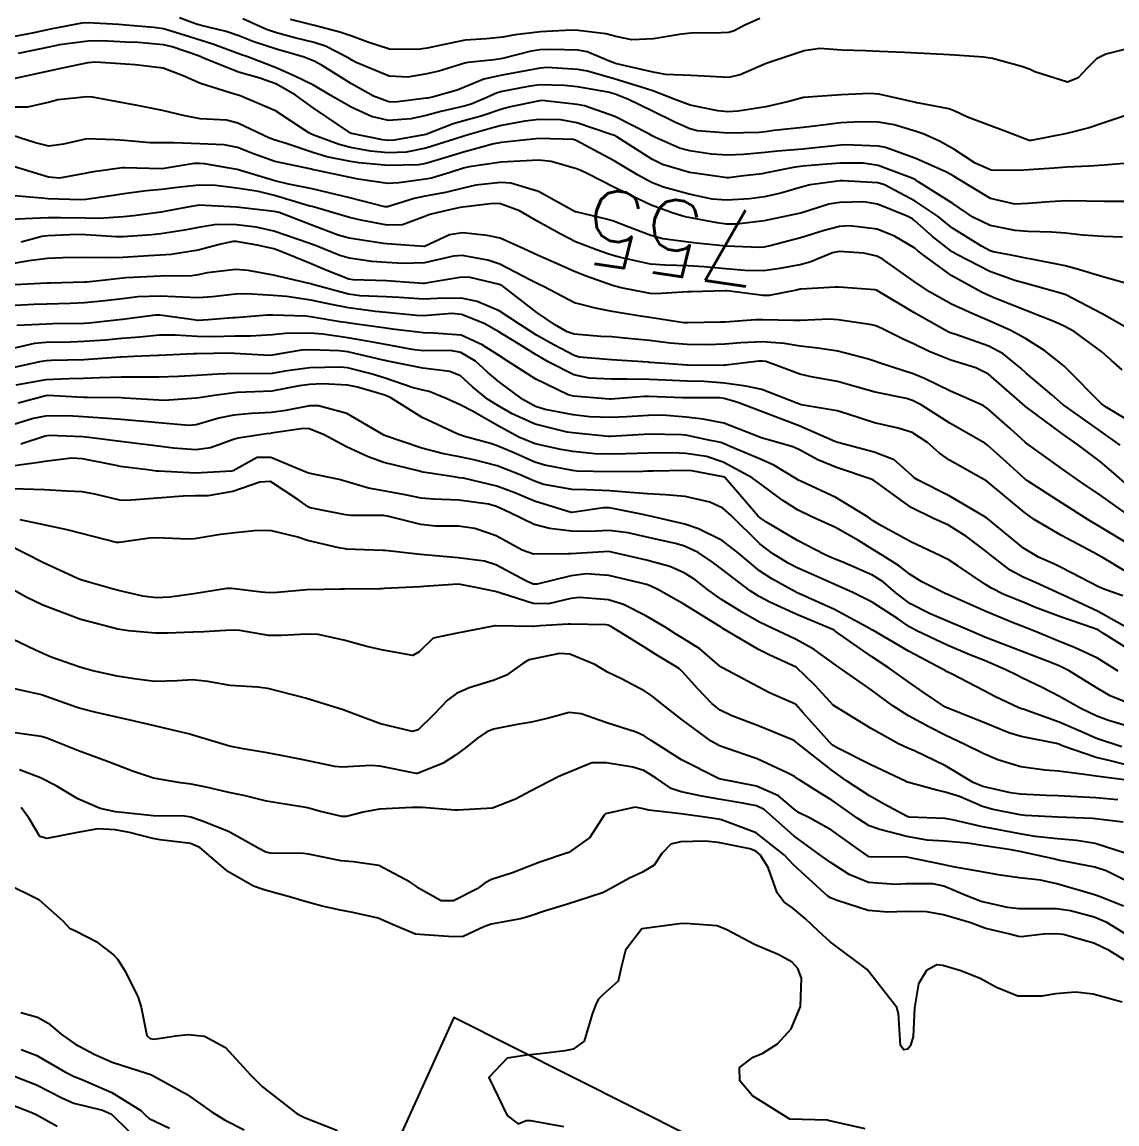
# Model space of a CAD drawing. Header units: metres. Extents: x 318500 to 325275, y 7408834 to 7428799.
# Drawn here: x 323484.5 to 323542.6, y 7420015.6 to 7420074 of the extents above; entities that cross this region are included whole.
import ezdxf
from ezdxf.enums import TextEntityAlignment as Align

# ---------------------------------------------------------------- set-up
doc = ezdxf.new("R2010")
doc.units = ezdxf.units.M
doc.header["$MEASUREMENT"] = 0
for name, color, linetype in [('Cotas', 45, 'Continuous'), ('Curvas de Nivel 1m', 11, 'Continuous'), ('Curvas de Nivel 5m', 15, 'Continuous'), ('Edificações', 30, 'Continuous'), ('Vias Primárias', 230, 'Continuous')]:
    doc.layers.add(name, color=color, linetype=linetype)
doc.styles.add('Style-STANDARD', font='STANDARD.shx')

msp = doc.modelspace()

# ---------------------------------------------------------------- linework, layer by layer
at = {"layer": 'Curvas de Nivel 1m', "flags": 128}
for points, elevation in [([(323542.957, 7420066.541), (323541.903, 7420066.456), (323541.12, 7420066.4), (323539.901, 7420066.348), (323539.243, 7420066.296), (323537.898, 7420066.196), (323537.39, 7420066.175), (323535.897, 7420066.184), (323535.048, 7420066.554), (323533.914, 7420067.299), (323533.162, 7420067.721), (323532.301, 7420068.112), (323531.925, 7420068.246), (323530.758, 7420068.588), (323529.93, 7420068.729), (323528.952, 7420068.757), (323527.929, 7420068.694), (323526.662, 7420068.544), (323525.926, 7420068.458), (323524.377, 7420068.296), (323523.924, 7420068.225), (323523.595, 7420068.181), (323521.923, 7420068.152), (323520.298, 7420068.276), (323519.917, 7420068.372), (323519.108, 7420068.727), (323517.931, 7420069.313), (323516.648, 7420069.943), (323515.944, 7420070.22), (323515.583, 7420070.318), (323513.949, 7420070.608), (323513.265, 7420070.676), (323511.95, 7420070.708), (323511.33, 7420070.635), (323509.945, 7420070.365), (323509.686, 7420070.292), (323509.13, 7420070.042), (323508.301, 7420069.688), (323507.933, 7420069.584), (323506.705, 7420069.302), (323505.925, 7420069.096), (323505.111, 7420068.909), (323503.921, 7420068.83), (323503.017, 7420069.031), (323501.931, 7420069.528), (323500.863, 7420070.156), (323499.948, 7420070.693), (323498.953, 7420071.182), (323497.961, 7420071.623), (323496.393, 7420072.214), (323496.073, 7420072.321), (323495.971, 7420072.363), (323494.605, 7420072.869), (323493.978, 7420073.06), (323493.067, 7420073.345), (323491.984, 7420073.683), (323491.473, 7420073.766), (323489.986, 7420073.88), (323489.59, 7420073.91), (323487.987, 7420074.013), (323487.641, 7420073.988), (323485.983, 7420073.661), (323485.101, 7420073.483), (323483.979, 7420073.256)], 761), ([(323543.629, 7420069.277), (323541.931, 7420068.721), (323541.109, 7420068.437), (323539.925, 7420068.128), (323538.021, 7420067.758), (323537.921, 7420067.757), (323536.544, 7420068.299), (323535.928, 7420068.516), (323534.64, 7420068.996), (323533.936, 7420069.337), (323533.662, 7420069.439), (323532.089, 7420069.738), (323531.94, 7420069.765), (323531.908, 7420069.773), (323529.947, 7420070.224), (323529.461, 7420070.261), (323527.946, 7420070.18), (323526.194, 7420070.067), (323525.943, 7420070.034), (323525.173, 7420069.832), (323523.937, 7420069.555), (323522.48, 7420069.319), (323521.934, 7420069.288), (323521.391, 7420069.337), (323519.936, 7420069.631), (323519.165, 7420069.912), (323517.947, 7420070.388), (323517.282, 7420070.605), (323515.956, 7420071.016), (323514.487, 7420071.447), (323513.963, 7420071.536), (323512.342, 7420071.627), (323511.964, 7420071.604), (323510.632, 7420071.351), (323509.958, 7420071.23), (323508.977, 7420071.022), (323507.948, 7420070.593), (323507.571, 7420070.44), (323506.305, 7420070.085), (323506.013, 7420070.015), (323505.939, 7420070.003), (323504.252, 7420069.79), (323503.936, 7420069.81), (323503.115, 7420070.122), (323501.949, 7420070.764), (323500.395, 7420071.732), (323499.967, 7420071.973), (323499.451, 7420072.175), (323497.974, 7420072.599), (323496.772, 7420073.002), (323495.981, 7420073.322), (323495.305, 7420073.552), (323493.986, 7420073.864), (323493.683, 7420073.949), (323492.821, 7420074.262)], 762), ([(323542.983, 7420072.597), (323541.981, 7420072.338), (323541.5, 7420072.094), (323541.012, 7420071.624), (323540.513, 7420071.08), (323539.958, 7420070.853), (323538.218, 7420071.405), (323537.968, 7420071.527), (323537.591, 7420071.666), (323535.976, 7420072.109), (323535.487, 7420072.186), (323533.979, 7420072.294), (323533.367, 7420072.331), (323531.98, 7420072.399), (323531.307, 7420072.423), (323529.981, 7420072.491), (323529.243, 7420072.516), (323527.982, 7420072.561), (323526.818, 7420072.643), (323525.981, 7420072.523), (323523.97, 7420071.85), (323522.586, 7420071.238), (323521.958, 7420071.096), (323520.68, 7420071.168), (323519.96, 7420071.214), (323518.618, 7420071.263), (323517.962, 7420071.382), (323516.104, 7420071.813), (323515.968, 7420071.85), (323515.677, 7420071.954), (323514.461, 7420072.459), (323513.976, 7420072.549), (323512.566, 7420072.592), (323511.976, 7420072.572), (323511.494, 7420072.496), (323509.971, 7420072.108), (323509.531, 7420072.037), (323508.131, 7420071.894), (323507.967, 7420071.86), (323506.596, 7420071.445), (323505.958, 7420071.291), (323504.94, 7420071.115), (323503.956, 7420071.181), (323502.21, 7420071.893), (323501.968, 7420072.027), (323501.774, 7420072.143), (323500.579, 7420072.764), (323499.978, 7420072.96), (323498.952, 7420073.209), (323497.983, 7420073.47), (323497.446, 7420073.659), (323496.187, 7420074.217)], 763), ([(323523.619, 7420074.239), (323522.794, 7420073.862), (323522.268, 7420073.586), (323521.986, 7420073.493), (323521.582, 7420073.472), (323519.986, 7420073.453), (323519.476, 7420073.399), (323517.982, 7420073.151), (323516.829, 7420073.094), (323515.983, 7420073.279), (323515.445, 7420073.418), (323513.986, 7420073.603), (323513.611, 7420073.61), (323511.985, 7420073.52), (323510.644, 7420073.363), (323509.982, 7420073.248), (323509.096, 7420073.158), (323507.98, 7420073.079), (323506.72, 7420072.821), (323505.976, 7420072.662), (323505.48, 7420072.589), (323503.975, 7420072.609), (323502.831, 7420072.98), (323501.982, 7420073.305), (323501.343, 7420073.509), (323499.987, 7420073.865), (323498.718, 7420074.183)], 764), ([(323542.878, 7420062.623), (323541.851, 7420062.668), (323540.741, 7420062.731), (323539.852, 7420062.835), (323539.102, 7420062.891), (323537.853, 7420062.933), (323537.168, 7420062.985), (323535.856, 7420063.251), (323534.922, 7420063.699), (323533.87, 7420064.41), (323532.067, 7420065.558), (323531.889, 7420065.667), (323531.752, 7420065.742), (323529.9, 7420066.44), (323529.114, 7420066.565), (323527.902, 7420066.561), (323527.188, 7420066.513), (323525.899, 7420066.395), (323525.396, 7420066.329), (323523.893, 7420066.022), (323523.745, 7420065.999), (323522.613, 7420065.863), (323521.977, 7420065.78), (323521.889, 7420065.781), (323521.145, 7420065.881), (323520.034, 7420066.04), (323519.892, 7420066.068), (323518.469, 7420066.495), (323517.898, 7420066.765), (323516.041, 7420067.949), (323515.911, 7420068.022), (323515.798, 7420068.066), (323513.921, 7420068.697), (323513.061, 7420068.855), (323511.923, 7420068.881), (323511.146, 7420068.793), (323509.918, 7420068.554), (323509.507, 7420068.446), (323508.143, 7420068.057), (323507.909, 7420067.991), (323507.805, 7420067.958), (323505.903, 7420067.356), (323504.859, 7420067.142), (323503.9, 7420067.1), (323502.973, 7420067.197), (323501.903, 7420067.391), (323501.298, 7420067.543), (323499.909, 7420068.058), (323499.694, 7420068.172), (323497.927, 7420069.334), (323496.012, 7420070.145), (323495.939, 7420070.167), (323495.746, 7420070.223), (323493.948, 7420070.777), (323493.021, 7420071.193), (323491.96, 7420071.591), (323490.474, 7420071.781), (323489.963, 7420071.819), (323488.371, 7420071.917), (323487.963, 7420071.886), (323486.694, 7420071.608), (323485.957, 7420071.451), (323485.059, 7420071.257), (323483.95, 7420071.015)], 759), ([(323543.281, 7420060.126), (323541.824, 7420060.524), (323540.537, 7420060.915), (323539.832, 7420061.118), (323538.037, 7420061.457), (323537.837, 7420061.493), (323536.958, 7420061.673), (323536.006, 7420061.852), (323535.842, 7420061.908), (323535.384, 7420062.155), (323533.854, 7420063.116), (323533.51, 7420063.368), (323533.082, 7420063.722), (323531.872, 7420064.544), (323530.242, 7420065.407), (323529.886, 7420065.514), (323528.047, 7420065.629), (323527.887, 7420065.621), (323526.295, 7420065.403), (323525.882, 7420065.304), (323524.741, 7420064.973), (323523.874, 7420064.778), (323523.071, 7420064.659), (323521.871, 7420064.586), (323521.098, 7420064.656), (323519.875, 7420064.915), (323518.515, 7420065.286), (323517.884, 7420065.525), (323517.13, 7420065.938), (323515.897, 7420066.673), (323515.062, 7420067.123), (323513.908, 7420067.751), (323513.733, 7420067.807), (323511.909, 7420067.873), (323510.239, 7420067.694), (323509.906, 7420067.655), (323509.438, 7420067.57), (323507.901, 7420067.139), (323506.557, 7420066.741), (323505.895, 7420066.544), (323505.515, 7420066.473), (323503.893, 7420066.432), (323502.341, 7420066.58), (323501.895, 7420066.65), (323500.639, 7420066.9), (323499.9, 7420067.126), (323498.481, 7420067.607), (323497.906, 7420067.771), (323497.597, 7420067.884), (323496.939, 7420068.205), (323495.917, 7420068.686), (323495.317, 7420068.831), (323493.92, 7420068.918), (323493.115, 7420069.065), (323491.926, 7420069.36), (323490.603, 7420069.616), (323489.932, 7420069.741), (323488.207, 7420070.055), (323487.936, 7420070.072), (323486.363, 7420069.916), (323485.932, 7420069.797), (323484.764, 7420069.531), (323483.927, 7420069.537)], 758), ([(323543.511, 7420057.584), (323541.794, 7420058.554), (323539.871, 7420059.568), (323539.809, 7420059.592), (323539.709, 7420059.632), (323537.818, 7420060.163), (323537.151, 7420060.339), (323535.827, 7420060.81), (323534.078, 7420061.708), (323533.841, 7420061.858), (323532.791, 7420062.667), (323531.858, 7420063.497), (323531.719, 7420063.602), (323531.452, 7420063.746), (323529.869, 7420064.381), (323529.148, 7420064.5), (323527.87, 7420064.465), (323527.292, 7420064.376), (323525.862, 7420063.929), (323525.776, 7420063.907), (323525.442, 7420063.826), (323523.857, 7420063.502), (323522.397, 7420063.322), (323521.855, 7420063.321), (323521.361, 7420063.384), (323519.858, 7420063.67), (323519.669, 7420063.714), (323519.028, 7420063.912), (323517.866, 7420064.335), (323517.149, 7420064.659), (323515.88, 7420065.288), (323514.528, 7420065.97), (323514.097, 7420066.182), (323513.893, 7420066.265), (323512.549, 7420066.652), (323511.897, 7420066.709), (323511.228, 7420066.685), (323509.896, 7420066.613), (323508.197, 7420066.359), (323507.892, 7420066.285), (323507.188, 7420066.071), (323506.205, 7420065.765), (323505.884, 7420065.703), (323504.472, 7420065.513), (323503.88, 7420065.476), (323502.308, 7420065.71), (323501.885, 7420065.805), (323500.131, 7420066.166), (323499.928, 7420066.207), (323499.89, 7420066.214), (323499.826, 7420066.235), (323497.895, 7420066.643), (323496.747, 7420067.056), (323495.902, 7420067.394), (323495.199, 7420067.527), (323493.903, 7420067.585), (323492.53, 7420067.638), (323491.904, 7420067.629), (323491.263, 7420067.639), (323489.905, 7420067.758), (323489.399, 7420067.801), (323487.905, 7420067.846), (323486.671, 7420067.573), (323485.901, 7420067.466), (323485.187, 7420067.644), (323483.907, 7420068.041)], 757), ([(323542.853, 7420055.594), (323542.273, 7420056.11), (323541.769, 7420056.546), (323540.313, 7420057.625), (323539.784, 7420057.913), (323539.309, 7420058.115), (323537.796, 7420058.73), (323536.093, 7420059.399), (323535.807, 7420059.516), (323535.424, 7420059.694), (323533.823, 7420060.58), (323532.239, 7420061.734), (323532.017, 7420061.912), (323531.843, 7420062.041), (323530.769, 7420062.676), (323529.853, 7420063.057), (323528.407, 7420063.232), (323527.854, 7420063.189), (323527.036, 7420062.986), (323525.848, 7420062.611), (323524.169, 7420062.171), (323523.843, 7420062.103), (323523.613, 7420062.082), (323521.843, 7420062.156), (323520.268, 7420062.318), (323519.845, 7420062.366), (323518.473, 7420062.548), (323517.848, 7420062.716), (323516.593, 7420063.202), (323515.855, 7420063.475), (323515.482, 7420063.583), (323513.86, 7420063.969), (323513.83, 7420063.98), (323511.876, 7420065.05), (323510.406, 7420065.5), (323509.883, 7420065.536), (323508.547, 7420065.383), (323507.878, 7420065.235), (323506.94, 7420065.008), (323505.871, 7420064.802), (323505.283, 7420064.682), (323503.862, 7420064.248), (323503.731, 7420064.243), (323501.869, 7420064.714), (323501.12, 7420064.902), (323499.875, 7420065.19), (323498.617, 7420065.445), (323497.882, 7420065.629), (323495.89, 7420066.22), (323494.162, 7420066.515), (323493.893, 7420066.543), (323493.614, 7420066.532), (323492.016, 7420066.269), (323491.908, 7420066.252), (323491.89, 7420066.249), (323490.563, 7420066.29), (323489.906, 7420066.316), (323489.89, 7420066.312), (323489.781, 7420066.302), (323488.14, 7420066.073), (323487.885, 7420066.027), (323486.46, 7420065.765), (323485.882, 7420065.806), (323484.021, 7420066.378)], 756), ([(323542.741, 7420051.594), (323541.711, 7420052.335), (323539.875, 7420053.629), (323539.732, 7420053.741), (323539.115, 7420054.264), (323537.756, 7420055.421), (323537.489, 7420055.664), (323536.532, 7420056.443), (323535.772, 7420056.845), (323534.026, 7420057.459), (323533.778, 7420057.539), (323533.657, 7420057.59), (323533.422, 7420057.715), (323531.793, 7420058.639), (323529.9, 7420059.769), (323529.811, 7420059.818), (323529.745, 7420059.836), (323527.813, 7420059.985), (323527.626, 7420059.979), (323525.811, 7420059.868), (323525.768, 7420059.863), (323525.574, 7420059.824), (323524.118, 7420059.532), (323523.805, 7420059.529), (323521.892, 7420059.786), (323521.809, 7420059.787), (323519.969, 7420059.736), (323519.807, 7420059.73), (323518.114, 7420059.617), (323517.806, 7420059.641), (323516.273, 7420059.945), (323515.812, 7420060.065), (323514.401, 7420060.554), (323513.818, 7420060.783), (323512.989, 7420061.16), (323511.827, 7420061.669), (323511.094, 7420062.017), (323509.838, 7420062.575), (323509.163, 7420062.718), (323507.842, 7420062.859), (323507.153, 7420062.757), (323505.831, 7420062.137), (323505.789, 7420062.132), (323503.833, 7420062.279), (323503.648, 7420062.297), (323501.837, 7420062.586), (323501.243, 7420062.744), (323499.846, 7420063.264), (323498.111, 7420063.932), (323497.857, 7420063.998), (323495.86, 7420064.22), (323493.861, 7420064.322), (323493.794, 7420064.317), (323493.447, 7420064.254), (323492.121, 7420064.003), (323491.855, 7420063.959), (323490.388, 7420063.756), (323489.851, 7420063.702), (323488.54, 7420063.629), (323487.85, 7420063.635), (323486.536, 7420063.657), (323485.85, 7420063.653), (323484.621, 7420063.596), (323483.848, 7420063.562)], 754), ([(323542.99, 7420049.59), (323542.292, 7420050.207), (323541.691, 7420050.72), (323540.481, 7420051.622), (323539.708, 7420052.171), (323537.796, 7420053.591), (323537.73, 7420053.643), (323537.709, 7420053.66), (323535.755, 7420055.356), (323535.082, 7420055.697), (323533.764, 7420056.099), (323532.614, 7420056.572), (323531.772, 7420056.973), (323531.24, 7420057.213), (323530.143, 7420057.765), (323529.782, 7420057.929), (323529.569, 7420057.986), (323527.787, 7420058.244), (323527.314, 7420058.271), (323525.786, 7420058.216), (323525.406, 7420058.205), (323523.786, 7420058.245), (323523.395, 7420058.245), (323521.784, 7420058.127), (323521.543, 7420058.114), (323519.783, 7420058.078), (323519.599, 7420058.087), (323517.786, 7420058.36), (323517.285, 7420058.438), (323515.791, 7420058.69), (323514.9, 7420058.857), (323513.798, 7420059.152), (323512.147, 7420060.005), (323511.924, 7420060.121), (323511.812, 7420060.176), (323511.499, 7420060.327), (323509.822, 7420061.191), (323509.196, 7420061.412), (323507.826, 7420061.657), (323507.373, 7420061.614), (323505.822, 7420061.267), (323504.694, 7420061.229), (323503.822, 7420061.29), (323503.037, 7420061.337), (323501.824, 7420061.509), (323501.339, 7420061.661), (323500.073, 7420062.166), (323499.831, 7420062.263), (323499.687, 7420062.316), (323497.841, 7420062.953), (323496.89, 7420063.158), (323495.846, 7420063.281), (323494.783, 7420063.299), (323493.844, 7420063.15), (323493.096, 7420063.003), (323491.838, 7420062.801), (323491.365, 7420062.749), (323489.835, 7420062.653), (323489.486, 7420062.654), (323487.836, 7420062.759), (323487.405, 7420062.766), (323485.835, 7420062.71), (323485.52, 7420062.669), (323484.423, 7420062.371)], 753), ([(323543.623, 7420047.58), (323541.67, 7420048.954), (323540.702, 7420049.62), (323539.687, 7420050.327), (323538.919, 7420050.868), (323537.812, 7420051.658), (323537.701, 7420051.747), (323536.912, 7420052.472), (323535.728, 7420053.529), (323535.472, 7420053.693), (323533.741, 7420054.461), (323532.359, 7420055.123), (323531.755, 7420055.382), (323530.614, 7420055.757), (323529.963, 7420055.968), (323529.763, 7420056.032), (323529.387, 7420056.151), (323527.768, 7420056.586), (323526.703, 7420056.74), (323525.77, 7420056.85), (323524.933, 7420056.994), (323523.772, 7420057.078), (323522.613, 7420057.02), (323521.771, 7420056.955), (323520.811, 7420056.925), (323519.77, 7420056.939), (323518.867, 7420057.009), (323517.772, 7420057.14), (323516.437, 7420057.279), (323515.774, 7420057.335), (323515.182, 7420057.367), (323513.775, 7420057.492), (323513.406, 7420057.615), (323512.724, 7420057.996), (323511.789, 7420058.63), (323509.983, 7420060.028), (323509.811, 7420060.113), (323508.25, 7420060.489), (323507.814, 7420060.51), (323505.908, 7420060.186), (323505.811, 7420060.166), (323505.735, 7420060.166), (323503.812, 7420060.312), (323502.04, 7420060.365), (323501.813, 7420060.406), (323500.564, 7420060.906), (323499.82, 7420061.214), (323498.085, 7420061.93), (323497.828, 7420062.007), (323497.68, 7420062.044), (323496.944, 7420062.203), (323495.833, 7420062.4), (323495.656, 7420062.399), (323494.956, 7420062.233), (323493.827, 7420061.948), (323492.38, 7420061.709), (323491.824, 7420061.674), (323491.191, 7420061.647), (323489.823, 7420061.553), (323489.04, 7420061.53), (323487.822, 7420061.558), (323486.628, 7420061.536), (323485.821, 7420061.493), (323484.836, 7420061.38), (323483.818, 7420061.193)], 752), ([(323543.627, 7420046.066), (323542.444, 7420046.792), (323541.645, 7420047.279), (323541.089, 7420047.616), (323539.663, 7420048.515), (323537.884, 7420049.657), (323537.762, 7420049.74), (323537.681, 7420049.804), (323536.708, 7420050.693), (323535.699, 7420051.592), (323535.559, 7420051.691), (323533.716, 7420052.763), (323532.182, 7420053.733), (323531.733, 7420053.97), (323531.406, 7420054.074), (323529.739, 7420054.402), (323528.868, 7420054.654), (323527.748, 7420054.978), (323526.344, 7420055.218), (323525.753, 7420055.353), (323524.482, 7420055.839), (323523.947, 7420056.032), (323523.762, 7420056.055), (323523.571, 7420056.043), (323522.128, 7420055.866), (323521.797, 7420055.832), (323521.759, 7420055.828), (323519.827, 7420055.831), (323519.759, 7420055.833), (323518.579, 7420055.918), (323517.814, 7420055.983), (323517.761, 7420055.986), (323517.697, 7420055.994), (323515.762, 7420056.129), (323514.046, 7420056.259), (323513.764, 7420056.346), (323512.687, 7420056.914), (323511.774, 7420057.428), (323510.863, 7420058.019), (323509.79, 7420058.714), (323508.625, 7420059.22), (323507.8, 7420059.398), (323506.509, 7420059.37), (323505.799, 7420059.333), (323504.481, 7420059.422), (323503.8, 7420059.468), (323502.415, 7420059.517), (323501.802, 7420059.607), (323499.834, 7420060.145), (323499.81, 7420060.153), (323499.717, 7420060.171), (323497.814, 7420060.613), (323496.467, 7420060.86), (323495.817, 7420060.908), (323494.305, 7420060.732), (323493.814, 7420060.625), (323493.48, 7420060.586), (323491.813, 7420060.57), (323489.994, 7420060.48), (323489.812, 7420060.459), (323488.557, 7420060.319), (323487.897, 7420060.241), (323487.809, 7420060.234), (323485.961, 7420060.195), (323485.808, 7420060.194), (323484.074, 7420060.108)], 751), ([(323542.893, 7420043.591), (323541.926, 7420043.928), (323541.605, 7420044.073), (323540.681, 7420044.548), (323539.615, 7420045.104), (323539.257, 7420045.276), (323538.409, 7420045.648), (323537.627, 7420046.125), (323535.721, 7420047.689), (323535.651, 7420047.741), (323535.517, 7420047.826), (323533.668, 7420048.908), (323532.033, 7420049.735), (323531.81, 7420049.867), (323531.683, 7420050.001), (323530.747, 7420050.81), (323529.695, 7420051.22), (323527.757, 7420051.732), (323527.7, 7420051.75), (323527.671, 7420051.762), (323527.61, 7420051.791), (323525.712, 7420052.616), (323524.456, 7420053.102), (323523.723, 7420053.373), (323522.45, 7420053.863), (323521.733, 7420054.076), (323521.505, 7420054.102), (323519.733, 7420054.104), (323519.525, 7420054.111), (323517.734, 7420054.18), (323517.488, 7420054.178), (323515.731, 7420054.03), (323515.656, 7420054.026), (323513.733, 7420054.198), (323513.448, 7420054.271), (323511.746, 7420055.102), (323510.274, 7420056.025), (323509.755, 7420056.362), (323508.885, 7420056.922), (323507.77, 7420057.426), (323506.311, 7420057.543), (323505.772, 7420057.547), (323504.126, 7420057.755), (323503.775, 7420057.803), (323501.852, 7420058.066), (323501.779, 7420058.076), (323501.351, 7420058.146), (323499.784, 7420058.409), (323499.519, 7420058.438), (323497.785, 7420058.5), (323497.483, 7420058.496), (323495.782, 7420058.355), (323495.658, 7420058.346), (323494.343, 7420058.242), (323493.82, 7420058.209), (323493.779, 7420058.21), (323493.47, 7420058.253), (323491.783, 7420058.495), (323491.559, 7420058.498), (323490.071, 7420058.296), (323489.816, 7420058.263), (323489.779, 7420058.258), (323488.03, 7420058.072), (323487.776, 7420058.055), (323486.098, 7420058.024), (323485.775, 7420058.017), (323484.2, 7420057.947)], 749), ([(323543.434, 7420041.72), (323541.587, 7420042.759), (323539.727, 7420043.629), (323539.601, 7420043.685), (323538.262, 7420044.305), (323537.609, 7420044.587), (323536.905, 7420044.963), (323535.969, 7420045.685), (323535.624, 7420045.968), (323534.596, 7420046.74), (323533.645, 7420047.346), (323532.803, 7420047.723), (323531.658, 7420048.282), (323529.858, 7420049.587), (323529.679, 7420049.719), (323529.58, 7420049.771), (323527.686, 7420050.413), (323526.697, 7420050.812), (323525.695, 7420051.369), (323525.385, 7420051.513), (323524.207, 7420051.842), (323523.702, 7420051.985), (323523.482, 7420052.074), (323521.713, 7420052.762), (323520.627, 7420052.976), (323519.718, 7420053.081), (323518.459, 7420053.179), (323517.719, 7420053.172), (323516.564, 7420053.095), (323515.717, 7420053.06), (323514.59, 7420053.094), (323513.718, 7420053.201), (323512.231, 7420053.494), (323511.725, 7420053.649), (323511.042, 7420054.017), (323509.74, 7420054.986), (323509.179, 7420055.473), (323508.541, 7420056.048), (323507.757, 7420056.518), (323507.216, 7420056.611), (323505.758, 7420056.606), (323505.182, 7420056.672), (323503.762, 7420056.927), (323502.786, 7420057.104), (323501.767, 7420057.293), (323500.442, 7420057.488), (323499.77, 7420057.531), (323498.443, 7420057.511), (323497.769, 7420057.456), (323496.6, 7420057.375), (323495.767, 7420057.37), (323494.658, 7420057.345), (323493.767, 7420057.36), (323492.592, 7420057.437), (323491.767, 7420057.426), (323490.727, 7420057.324), (323489.764, 7420057.245), (323488.904, 7420057.172), (323487.761, 7420057.087), (323487.036, 7420057.062), (323485.76, 7420057.048), (323485.134, 7420056.984), (323483.754, 7420056.672)], 748), ([(323543.554, 7420040.533), (323541.86, 7420041.606), (323541.573, 7420041.786), (323541.279, 7420041.908), (323539.583, 7420042.479), (323538.257, 7420042.983), (323537.594, 7420043.255), (323536.577, 7420043.675), (323535.918, 7420044.001), (323535.605, 7420044.195), (323534.126, 7420045.193), (323533.618, 7420045.518), (323533.492, 7420045.585), (323533.206, 7420045.716), (323531.631, 7420046.46), (323530.091, 7420047.315), (323529.647, 7420047.586), (323529.373, 7420047.773), (323527.665, 7420048.81), (323525.834, 7420049.661), (323525.679, 7420049.733), (323525.537, 7420049.822), (323524.373, 7420050.526), (323523.69, 7420050.825), (323522.048, 7420051.515), (323521.698, 7420051.68), (323521.555, 7420051.728), (323520.839, 7420051.883), (323519.703, 7420052.12), (323519.461, 7420052.147), (323517.704, 7420052.171), (323517.472, 7420052.163), (323515.702, 7420052.052), (323515.597, 7420052.056), (323513.704, 7420052.244), (323513.407, 7420052.282), (323511.71, 7420052.709), (323510.488, 7420053.253), (323509.725, 7420053.691), (323509.182, 7420054.038), (323508.383, 7420054.696), (323507.742, 7420055.268), (323507.18, 7420055.504), (323505.746, 7420055.684), (323503.791, 7420056.068), (323503.75, 7420056.083), (323503.727, 7420056.088), (323503.643, 7420056.112), (323501.756, 7420056.541), (323501.299, 7420056.605), (323499.757, 7420056.653), (323499.306, 7420056.626), (323497.753, 7420056.37), (323497.586, 7420056.359), (323495.754, 7420056.463), (323495.508, 7420056.469), (323493.753, 7420056.444), (323493.565, 7420056.44), (323491.751, 7420056.356), (323491.671, 7420056.351), (323490.408, 7420056.29), (323489.75, 7420056.259), (323489.706, 7420056.257), (323487.748, 7420056.13), (323486.011, 7420056.084), (323485.747, 7420056.071), (323485.399, 7420056.008), (323483.743, 7420055.635)], 747), ([(323542.644, 7420039.593), (323541.55, 7420040.294), (323540.325, 7420040.856), (323539.563, 7420041.165), (323538.377, 7420041.648), (323537.575, 7420041.972), (323537.077, 7420042.168), (323535.586, 7420042.775), (323533.673, 7420043.635), (323533.599, 7420043.665), (323533.502, 7420043.711), (323532.223, 7420044.348), (323531.61, 7420044.734), (323531.033, 7420045.168), (323530.118, 7420045.763), (323529.624, 7420046.064), (323528.867, 7420046.542), (323527.642, 7420047.23), (323526.35, 7420047.81), (323525.655, 7420048.146), (323524.845, 7420048.649), (323523.675, 7420049.521), (323523.216, 7420049.855), (323521.688, 7420050.698), (323520.792, 7420050.984), (323519.692, 7420051.149), (323518.968, 7420051.186), (323517.692, 7420051.169), (323516.506, 7420051.128), (323515.692, 7420051.113), (323514.87, 7420051.141), (323513.693, 7420051.262), (323513.065, 7420051.361), (323511.697, 7420051.671), (323510.838, 7420052.019), (323509.709, 7420052.645), (323508.369, 7420053.402), (323507.725, 7420053.725), (323506.98, 7420054.071), (323506.082, 7420054.434), (323505.734, 7420054.512), (323505.184, 7420054.647), (323503.74, 7420055.146), (323503.002, 7420055.381), (323501.746, 7420055.692), (323501.336, 7420055.737), (323499.745, 7420055.694), (323498.413, 7420055.513), (323497.742, 7420055.401), (323496.916, 7420055.377), (323495.742, 7420055.399), (323494.863, 7420055.355), (323493.74, 7420055.284), (323492.768, 7420055.232), (323491.739, 7420055.202), (323490.661, 7420055.208), (323489.739, 7420055.2), (323488.586, 7420055.165), (323487.738, 7420055.131), (323486.955, 7420055.12), (323485.737, 7420055.066), (323484.137, 7420054.777)], 746), ([(323543.505, 7420036.57), (323542.137, 7420036.974), (323541.514, 7420037.203), (323540.658, 7420037.619), (323539.526, 7420038.258), (323538.617, 7420038.73), (323537.536, 7420039.244), (323537.259, 7420039.386), (323536.688, 7420039.673), (323535.547, 7420040.169), (323534.776, 7420040.473), (323533.559, 7420040.975), (323531.957, 7420041.734), (323531.573, 7420041.957), (323530.939, 7420042.39), (323529.593, 7420043.27), (323528.567, 7420043.78), (323527.604, 7420044.195), (323526.488, 7420044.686), (323525.613, 7420045.083), (323525.125, 7420045.337), (323524.299, 7420045.84), (323523.628, 7420046.359), (323522.104, 7420047.865), (323521.656, 7420048.248), (323520.967, 7420048.573), (323519.665, 7420048.867), (323518.623, 7420048.958), (323517.666, 7420049.014), (323516.511, 7420049.098), (323515.668, 7420049.173), (323514.422, 7420049.215), (323513.669, 7420049.239), (323512.163, 7420049.512), (323511.675, 7420049.675), (323510.899, 7420050.018), (323509.685, 7420050.494), (323508.453, 7420050.814), (323507.689, 7420050.969), (323506.767, 7420051.155), (323505.69, 7420051.429), (323503.7, 7420052.11), (323501.717, 7420053.267), (323500.2, 7420053.686), (323499.723, 7420053.678), (323498.465, 7420053.436), (323497.717, 7420053.321), (323496.649, 7420053.273), (323495.714, 7420053.185), (323494.924, 7420053.019), (323493.706, 7420052.675), (323493.318, 7420052.641), (323491.708, 7420052.781), (323491.151, 7420052.836), (323489.71, 7420052.957), (323489.012, 7420053.009), (323487.712, 7420053.101), (323486.901, 7420053.15), (323485.712, 7420053.129), (323485.067, 7420053.002), (323483.703, 7420052.581)], 744), ([(323542.835, 7420035.59), (323541.496, 7420036.033), (323540.779, 7420036.339), (323539.509, 7420036.885), (323537.598, 7420037.579), (323537.519, 7420037.605), (323537.373, 7420037.662), (323536.101, 7420038.257), (323535.529, 7420038.551), (323533.793, 7420039.452), (323533.539, 7420039.581), (323533.458, 7420039.63), (323533.313, 7420039.713), (323531.553, 7420040.636), (323529.618, 7420041.769), (323529.57, 7420041.798), (323529.51, 7420041.832), (323527.586, 7420042.864), (323525.695, 7420043.722), (323525.599, 7420043.762), (323525.482, 7420043.822), (323524.264, 7420044.497), (323523.611, 7420044.931), (323522.487, 7420045.861), (323521.63, 7420046.525), (323520.37, 7420047.158), (323519.643, 7420047.402), (323517.734, 7420047.843), (323517.649, 7420047.861), (323517.337, 7420047.933), (323515.655, 7420048.262), (323515.337, 7420048.272), (323513.651, 7420048.02), (323513.609, 7420048.023), (323511.659, 7420048.622), (323510.63, 7420049.056), (323509.671, 7420049.425), (323507.893, 7420049.84), (323507.677, 7420049.868), (323507.501, 7420049.886), (323506.245, 7420050.081), (323505.741, 7420050.159), (323505.671, 7420050.178), (323505.557, 7420050.206), (323503.678, 7420050.667), (323502.84, 7420050.965), (323501.691, 7420051.511), (323500.477, 7420052.158), (323499.704, 7420052.459), (323499.407, 7420052.47), (323497.7, 7420052.223), (323497.671, 7420052.22), (323497.449, 7420052.194), (323495.941, 7420051.972), (323495.695, 7420051.897), (323494.474, 7420051.452), (323493.687, 7420051.351), (323492.518, 7420051.431), (323491.689, 7420051.533), (323490.268, 7420051.714), (323489.692, 7420051.785), (323488.013, 7420052.008), (323487.696, 7420052.04), (323485.937, 7420052.106), (323485.696, 7420052.071), (323484.412, 7420051.646)], 743), ([(323543.474, 7420034.526), (323542.228, 7420034.849), (323541.481, 7420035.025), (323539.728, 7420035.628), (323539.491, 7420035.723), (323539.362, 7420035.762), (323537.497, 7420036.126), (323536.838, 7420036.332), (323535.508, 7420036.87), (323533.598, 7420037.63), (323533.519, 7420037.666), (323533.439, 7420037.711), (323532.288, 7420038.489), (323531.533, 7420039.01), (323531.111, 7420039.322), (323530.491, 7420039.756), (323529.549, 7420040.385), (323527.628, 7420041.731), (323527.57, 7420041.773), (323527.536, 7420041.791), (323525.582, 7420042.612), (323524.165, 7420043.268), (323523.596, 7420043.554), (323523.114, 7420043.855), (323521.611, 7420045.011), (323521.121, 7420045.383), (323520.35, 7420045.889), (323519.625, 7420046.238), (323519.154, 7420046.38), (323517.632, 7420046.711), (323516.631, 7420046.945), (323515.637, 7420047.07), (323514.588, 7420047.013), (323513.636, 7420047.022), (323512.457, 7420047.179), (323511.641, 7420047.378), (323510.334, 7420048.023), (323509.655, 7420048.342), (323509.233, 7420048.46), (323507.659, 7420048.666), (323506.303, 7420048.724), (323505.657, 7420048.782), (323504.804, 7420048.953), (323503.661, 7420049.162), (323502.853, 7420049.314), (323501.665, 7420049.671), (323501.295, 7420049.774), (323499.669, 7420050.103), (323499.498, 7420050.172), (323497.681, 7420050.939), (323496.951, 7420050.931), (323495.67, 7420050.237), (323495.58, 7420050.221), (323493.669, 7420050.114), (323491.728, 7420050.211), (323491.669, 7420050.214), (323491.611, 7420050.212), (323491.145, 7420050.278), (323489.673, 7420050.469), (323489.47, 7420050.506), (323487.678, 7420050.875), (323487.105, 7420050.909), (323485.676, 7420050.722), (323485.363, 7420050.666), (323483.671, 7420050.435)], 742), ([(323543.249, 7420033.798), (323541.466, 7420034.029), (323540.981, 7420034.101), (323539.47, 7420034.29), (323538.766, 7420034.345), (323537.473, 7420034.528), (323536.255, 7420034.902), (323535.483, 7420035.229), (323534.505, 7420035.7), (323533.497, 7420036.189), (323532.589, 7420036.639), (323531.512, 7420037.221), (323530.684, 7420037.753), (323530.013, 7420038.251), (323529.528, 7420038.606), (323527.84, 7420039.787), (323527.543, 7420040.009), (323526.502, 7420040.753), (323525.562, 7420041.278), (323525.189, 7420041.45), (323524.358, 7420041.838), (323523.576, 7420042.226), (323522.748, 7420042.693), (323521.593, 7420043.406), (323520.92, 7420043.88), (323520.17, 7420044.456), (323519.609, 7420044.823), (323518.849, 7420045.148), (323517.616, 7420045.487), (323515.62, 7420045.95), (323513.619, 7420045.834), (323513.46, 7420045.824), (323511.618, 7420045.809), (323511.011, 7420046.016), (323509.631, 7420046.775), (323508.505, 7420047.179), (323507.639, 7420047.295), (323506.42, 7420047.296), (323505.639, 7420047.385), (323503.943, 7420047.81), (323503.646, 7420047.856), (323501.915, 7420047.867), (323501.646, 7420047.891), (323500.3, 7420048.16), (323499.755, 7420048.272), (323499.652, 7420048.325), (323499.116, 7420048.715), (323497.665, 7420049.66), (323497.089, 7420049.624), (323495.659, 7420049.126), (323494.328, 7420048.911), (323493.656, 7420048.897), (323493.028, 7420048.884), (323491.655, 7420048.789), (323490.014, 7420048.655), (323489.654, 7420048.679), (323488.33, 7420048.993), (323487.658, 7420049.12), (323486.846, 7420049.15), (323485.659, 7420049.216), (323484.556, 7420049.264), (323483.659, 7420049.272)], 741), ([(323542.913, 7420031.588), (323541.587, 7420031.753), (323541.442, 7420031.766), (323541.277, 7420031.776), (323539.442, 7420031.857), (323537.73, 7420031.942), (323537.443, 7420031.978), (323536.017, 7420032.253), (323535.447, 7420032.425), (323534.215, 7420032.94), (323533.455, 7420033.185), (323533.018, 7420033.279), (323531.46, 7420033.708), (323531.435, 7420033.715), (323531.387, 7420033.741), (323529.473, 7420034.64), (323527.767, 7420035.506), (323527.488, 7420035.674), (323527.355, 7420035.792), (323525.896, 7420037.432), (323525.559, 7420037.819), (323525.541, 7420037.84), (323525.52, 7420037.854), (323524.138, 7420038.452), (323523.529, 7420038.767), (323521.637, 7420039.771), (323521.54, 7420039.828), (323521.517, 7420039.847), (323521.497, 7420039.871), (323520.444, 7420040.777), (323519.562, 7420041.342), (323519.205, 7420041.546), (323518.631, 7420041.914), (323517.579, 7420042.535), (323516.39, 7420043.14), (323515.592, 7420043.391), (323514.053, 7420043.513), (323513.592, 7420043.45), (323512.416, 7420043.169), (323511.588, 7420043.197), (323509.877, 7420043.746), (323509.597, 7420043.833), (323508.553, 7420044.046), (323507.749, 7420044.206), (323507.602, 7420044.216), (323505.79, 7420044.087), (323505.62, 7420044.07), (323505.6, 7420044.069), (323503.712, 7420043.985), (323503.589, 7420043.977), (323503.446, 7420043.97), (323501.588, 7420043.952), (323501.397, 7420043.952), (323499.588, 7420043.922), (323498.005, 7420043.767), (323497.586, 7420043.749), (323497.178, 7420043.789), (323495.588, 7420043.989), (323495.346, 7420043.982), (323493.584, 7420043.699), (323492.319, 7420043.526), (323491.582, 7420043.496), (323490.882, 7420043.579), (323489.586, 7420043.881), (323489.251, 7420043.969), (323488.008, 7420044.324), (323487.592, 7420044.455), (323487.388, 7420044.537), (323485.605, 7420045.347), (323483.662, 7420046.337)], 739), ([(323543.075, 7420029.925), (323541.423, 7420030.449), (323540.426, 7420030.619), (323539.426, 7420030.7), (323538.246, 7420030.83), (323537.43, 7420030.967), (323535.852, 7420031.266), (323535.435, 7420031.347), (323533.855, 7420031.706), (323533.441, 7420031.777), (323531.555, 7420031.852), (323531.441, 7420031.882), (323530.23, 7420032.54), (323529.452, 7420032.981), (323528.227, 7420033.782), (323527.468, 7420034.327), (323525.575, 7420035.819), (323525.491, 7420035.881), (323525.364, 7420035.95), (323523.503, 7420036.715), (323522.137, 7420037.237), (323521.515, 7420037.528), (323521.071, 7420037.877), (323520.326, 7420038.686), (323519.536, 7420039.548), (323519.354, 7420039.719), (323519.079, 7420039.907), (323518.114, 7420040.487), (323517.553, 7420040.83), (323515.756, 7420041.948), (323515.571, 7420042.036), (323515.471, 7420042.053), (323513.572, 7420042.099), (323513.457, 7420042.097), (323511.967, 7420042.004), (323511.601, 7420041.978), (323511.57, 7420041.978), (323509.594, 7420042.006), (323509.57, 7420042.004), (323507.937, 7420041.682), (323507.563, 7420041.625), (323506.287, 7420041.352), (323505.548, 7420040.629), (323505.207, 7420040.431), (323503.549, 7420040.732), (323502.767, 7420040.906), (323501.557, 7420041.243), (323500.183, 7420041.539), (323499.561, 7420041.571), (323498.257, 7420041.486), (323497.56, 7420041.497), (323496.027, 7420041.749), (323495.563, 7420041.783), (323494.122, 7420041.681), (323493.561, 7420041.668), (323492.199, 7420041.625), (323491.56, 7420041.616), (323490.114, 7420041.74), (323489.563, 7420041.836), (323487.67, 7420042.328), (323487.587, 7420042.347), (323487.57, 7420042.354), (323487.537, 7420042.363), (323485.578, 7420043.107), (323484.725, 7420043.506), (323483.588, 7420044.145)], 738), ([(323543.391, 7420028.313), (323542.002, 7420029), (323541.404, 7420029.206), (323539.474, 7420029.565), (323539.409, 7420029.58), (323539.205, 7420029.633), (323537.416, 7420030.036), (323536.968, 7420030.116), (323535.42, 7420030.351), (323534.655, 7420030.464), (323533.423, 7420030.575), (323532.512, 7420030.636), (323531.426, 7420030.832), (323529.988, 7420031.205), (323529.434, 7420031.4), (323528.823, 7420031.776), (323527.45, 7420032.755), (323526.803, 7420033.149), (323525.756, 7420033.816), (323525.463, 7420034.004), (323525.085, 7420034.206), (323523.476, 7420034.942), (323521.833, 7420035.518), (323521.487, 7420035.638), (323521.036, 7420035.877), (323519.507, 7420037.024), (323518.359, 7420037.917), (323517.886, 7420038.287), (323517.526, 7420038.531), (323516.287, 7420039.188), (323515.536, 7420039.544), (323515.28, 7420039.697), (323514.864, 7420039.96), (323513.548, 7420040.507), (323512.993, 7420040.543), (323511.543, 7420040.243), (323511.36, 7420040.195), (323511.045, 7420040.015), (323510.176, 7420039.381), (323509.531, 7420039.116), (323508.195, 7420038.718), (323507.524, 7420038.417), (323507.058, 7420038.067), (323506.31, 7420037.276), (323505.496, 7420036.482), (323505.194, 7420036.393), (323503.5, 7420036.801), (323502.445, 7420037.187), (323501.511, 7420037.542), (323499.52, 7420038.17), (323497.517, 7420038.684), (323496.972, 7420038.745), (323495.519, 7420038.834), (323494.333, 7420039.049), (323493.523, 7420039.132), (323492.7, 7420039.08), (323491.522, 7420039.059), (323490.428, 7420039.191), (323489.526, 7420039.342), (323488.235, 7420039.614), (323487.532, 7420039.818), (323486.018, 7420040.345), (323485.543, 7420040.547), (323485.181, 7420040.72), (323483.557, 7420041.491)], 737), ([(323542.926, 7420027.137), (323541.745, 7420027.605), (323541.382, 7420027.732), (323541.207, 7420027.788), (323539.39, 7420028.321), (323538.527, 7420028.509), (323537.394, 7420028.624), (323536.278, 7420028.796), (323535.399, 7420028.959), (323533.888, 7420029.219), (323533.404, 7420029.328), (323531.422, 7420029.727), (323529.427, 7420029.753), (323529.41, 7420029.758), (323529.384, 7420029.77), (323527.431, 7420031.17), (323526.29, 7420031.807), (323525.706, 7420032.079), (323525.445, 7420032.279), (323524.611, 7420032.992), (323523.456, 7420033.49), (323521.564, 7420033.869), (323521.46, 7420033.889), (323521.426, 7420033.905), (323519.475, 7420034.886), (323517.851, 7420035.925), (323517.493, 7420036.163), (323517.067, 7420036.364), (323515.504, 7420036.854), (323514.137, 7420037.344), (323513.511, 7420037.407), (323512.404, 7420037.099), (323511.503, 7420036.899), (323510.745, 7420036.774), (323509.497, 7420036.518), (323509.142, 7420036.389), (323508.636, 7420036.043), (323507.998, 7420035.536), (323507.476, 7420035.141), (323506.82, 7420034.719), (323505.461, 7420034.167), (323505.389, 7420034.163), (323503.467, 7420034.555), (323502.987, 7420034.597), (323501.465, 7420034.504), (323501.078, 7420034.534), (323499.471, 7420034.883), (323498.59, 7420035.062), (323497.476, 7420035.274), (323496.204, 7420035.484), (323495.481, 7420035.623), (323493.535, 7420036.203), (323493.49, 7420036.219), (323493.377, 7420036.251), (323491.494, 7420036.699), (323490.202, 7420036.995), (323489.499, 7420037.158), (323488.397, 7420037.415), (323487.503, 7420037.642), (323486.987, 7420037.81), (323485.51, 7420038.35), (323483.516, 7420038.781)], 736), ([(323543.337, 7420024.057), (323542.166, 7420024.779), (323541.353, 7420025.165), (323539.726, 7420025.626), (323539.36, 7420025.665), (323538.66, 7420025.64), (323537.508, 7420025.508), (323537.358, 7420025.52), (323536.815, 7420025.668), (323535.627, 7420025.951), (323535.363, 7420026.034), (323534.825, 7420026.236), (323533.37, 7420026.673), (323532.468, 7420026.82), (323531.371, 7420026.844), (323530.424, 7420026.807), (323529.371, 7420026.907), (323527.733, 7420027.429), (323527.378, 7420027.564), (323527.238, 7420027.651), (323527.081, 7420027.794), (323525.403, 7420029.341), (323524.929, 7420029.827), (323523.428, 7420031.021), (323521.589, 7420031.717), (323521.438, 7420031.745), (323520.452, 7420031.885), (323519.551, 7420032.008), (323519.441, 7420032.021), (323517.736, 7420032.219), (323517.444, 7420032.297), (323517.002, 7420032.377), (323515.441, 7420032.022), (323515.357, 7420031.951), (323514.604, 7420030.78), (323513.484, 7420029.979), (323513.431, 7420029.958), (323513.41, 7420029.954), (323511.946, 7420029.458), (323511.399, 7420029.254), (323510.507, 7420028.905), (323509.388, 7420028.537), (323509.049, 7420028.371), (323508.617, 7420028.041), (323507.374, 7420027.416), (323506.722, 7420027.418), (323505.517, 7420028.088), (323505.381, 7420028.183), (323505.076, 7420028.402), (323503.398, 7420029.289), (323502.05, 7420029.48), (323501.401, 7420029.526), (323499.677, 7420029.895), (323499.406, 7420029.925), (323497.651, 7420029.942), (323497.407, 7420030.002), (323497.043, 7420030.196), (323495.423, 7420031.091), (323494.002, 7420031.664), (323493.434, 7420031.86), (323493.101, 7420031.911), (323491.427, 7420031.926), (323491.104, 7420031.952), (323489.428, 7420032.142), (323488.625, 7420032.308), (323487.438, 7420032.83), (323486.279, 7420033.506), (323485.454, 7420033.945), (323484.335, 7420034.367)], 734), ([(323542.859, 7420022.035), (323541.313, 7420022.452), (323540.37, 7420022.564), (323539.313, 7420022.475), (323538.592, 7420022.36), (323537.311, 7420022.361), (323536.183, 7420022.811), (323535.324, 7420023.291), (323534.29, 7420023.7), (323533.334, 7420023.983), (323533.027, 7420024.022), (323532.464, 7420023.723), (323532.048, 7420023), (323531.835, 7420021.732), (323531.756, 7420020.205), (323531.613, 7420019.735), (323531.474, 7420019.54), (323531.276, 7420019.498), (323531.085, 7420019.743), (323530.986, 7420021.434), (323530.889, 7420021.746), (323529.33, 7420023.77), (323527.352, 7420025.24), (323526.737, 7420025.799), (323526.03, 7420026.474), (323525.372, 7420027.017), (323524.906, 7420027.358), (323524.541, 7420027.833), (323524.066, 7420029.174), (323523.647, 7420029.846), (323523.413, 7420030.053), (323523.093, 7420030.175), (323521.42, 7420030.504), (323520.729, 7420030.572), (323519.42, 7420030.547), (323518.898, 7420030.427), (323518.418, 7420029.915), (323518.018, 7420029.303), (323517.395, 7420028.937), (323516.707, 7420028.62), (323515.483, 7420027.949), (323515.418, 7420027.911), (323515.379, 7420027.891), (323515.272, 7420027.845), (323513.372, 7420027.215), (323512.253, 7420026.881), (323511.366, 7420026.572), (323510.929, 7420026.449), (323509.361, 7420026.169), (323508.973, 7420026.036), (323507.88, 7420025.524), (323507.352, 7420025.501), (323505.834, 7420025.602), (323505.353, 7420025.646), (323504.263, 7420026.101), (323503.364, 7420026.494), (323502.029, 7420026.792), (323501.368, 7420026.91), (323500.395, 7420027.124), (323499.372, 7420027.408), (323498.792, 7420027.586), (323497.378, 7420027.971), (323497.21, 7420028.024), (323496.759, 7420028.199), (323495.391, 7420028.972), (323493.9, 7420030.235), (323493.413, 7420030.448), (323491.806, 7420030.654), (323491.414, 7420030.718), (323490.166, 7420031.037), (323489.419, 7420031.177), (323488.502, 7420031.226), (323487.417, 7420031.045), (323485.788, 7420030.718), (323485.415, 7420030.818), (323484.851, 7420031.786), (323484.417, 7420032.365)], 733), ([(323483.539, 7420028.378), (323485.367, 7420027.488), (323486.662, 7420026.33), (323486.99, 7420025.969), (323487.345, 7420025.804), (323488.401, 7420025.248), (323489.334, 7420024.538), (323489.562, 7420024.297), (323489.966, 7420023.645), (323490.641, 7420022.28), (323490.794, 7420021.777), (323491.1, 7420020.273), (323491.278, 7420020.115), (323491.476, 7420020.068), (323492.639, 7420020.25), (323493.281, 7420020.317), (323494.146, 7420020.231), (323495.271, 7420019.635), (323496.573, 7420018.2), (323497.24, 7420017.543), (323499.003, 7420016.163), (323499.14, 7420016.082), (323499.219, 7420016.035), (323499.455, 7420015.921), (323501.211, 7420015.218)], 733), ([(323529.215, 7420015.307), (323527.252, 7420015.757), (323527.22, 7420015.768), (323527.202, 7420015.773), (323525.22, 7420015.82), (323523.238, 7420017.072), (323522.557, 7420017.857), (323522.548, 7420018.57), (323523.269, 7420019.108), (323523.779, 7420019.335), (323524.557, 7420019.831), (323525.288, 7420020.62), (323525.792, 7420021.813), (323525.829, 7420023.305), (323525.639, 7420023.815), (323525.335, 7420024.162), (323524.632, 7420024.539), (323523.349, 7420025.097), (323521.88, 7420025.865), (323521.362, 7420026.087), (323519.68, 7420026.212), (323519.363, 7420026.183), (323517.36, 7420025.93), (323516.494, 7420024.787), (323516.291, 7420023.94), (323516.113, 7420023.147), (323515.307, 7420022.441), (323515.067, 7420022.19), (323514.94, 7420021.955), (323514.728, 7420021.392), (323514.295, 7420019.965), (323513.711, 7420019.536), (323513.272, 7420019.453), (323511.972, 7420019.291), (323511.268, 7420019.221), (323510.217, 7420019.064), (323509.25, 7420018.03), (323510.219, 7420016.015), (323510.793, 7420015.584), (323511.217, 7420015.749), (323511.455, 7420015.76), (323513.214, 7420015.429)], 732), ([(323484.413, 7420021.489), (323485.289, 7420021.243), (323485.859, 7420020.915), (323486.541, 7420020.331), (323487.273, 7420019.831), (323488.303, 7420019.271), (323489.258, 7420018.854), (323491.069, 7420018.273), (323491.249, 7420018.212), (323491.343, 7420018.174), (323493.233, 7420017.134), (323494.512, 7420016.227), (323495.216, 7420015.786), (323496.268, 7420015.261)], 734), ([(323483.389, 7420018.378), (323485.239, 7420017.647), (323486.614, 7420016.944), (323487.225, 7420016.679), (323488.745, 7420016.305), (323489.218, 7420016.091), (323490.121, 7420015.198)], 736), ([(323483.227, 7420016.847), (323484.536, 7420016.36), (323485.027, 7420016.162), (323485.217, 7420016.068), (323486.333, 7420015.455)], 737)]:
    msp.add_lwpolyline(points, dxfattribs=dict(at, elevation=elevation))
at = {"layer": 'Curvas de Nivel 5m', "flags": 128}
for points, elevation in [([(323542.947, 7420064.521), (323541.874, 7420064.515), (323540.953, 7420064.54), (323539.874, 7420064.557), (323539.01, 7420064.505), (323537.871, 7420064.413), (323537.156, 7420064.386), (323535.875, 7420064.683), (323534.17, 7420065.707), (323533.893, 7420065.89), (323533.53, 7420066.081), (323531.906, 7420066.802), (323530.296, 7420067.382), (323529.915, 7420067.452), (323528.178, 7420067.525), (323527.916, 7420067.511), (323526.378, 7420067.348), (323525.912, 7420067.306), (323524.56, 7420067.19), (323523.909, 7420067.12), (323522.757, 7420067.012), (323521.907, 7420066.984), (323521.064, 7420067.039), (323519.903, 7420067.209), (323519.357, 7420067.361), (323518.082, 7420067.927), (323517.911, 7420068.012), (323517.735, 7420068.11), (323515.926, 7420069.036), (323514.314, 7420069.594), (323513.935, 7420069.668), (323512.068, 7420069.878), (323511.938, 7420069.871), (323510.402, 7420069.556), (323509.931, 7420069.432), (323508.893, 7420069.078), (323507.921, 7420068.802), (323507.35, 7420068.637), (323505.953, 7420068.089), (323505.91, 7420068.078), (323504.227, 7420067.787), (323503.907, 7420067.769), (323503.596, 7420067.804), (323501.955, 7420068.139), (323501.91, 7420068.156), (323501.879, 7420068.172), (323499.93, 7420069.499), (323498.973, 7420070.18), (323497.949, 7420070.763), (323497.09, 7420071.066), (323495.958, 7420071.393), (323494.061, 7420072.156), (323493.969, 7420072.197), (323493.833, 7420072.251), (323492.447, 7420072.738), (323491.976, 7420072.845), (323490.64, 7420072.954), (323489.977, 7420072.983), (323488.703, 7420073.045), (323487.977, 7420073.032), (323486.461, 7420072.832), (323485.974, 7420072.739), (323484.271, 7420072.375)], 760), ([(323543.715, 7420052.579), (323542, 7420053.606), (323541.733, 7420053.811), (323539.939, 7420055.628), (323539.762, 7420055.797), (323538.733, 7420056.609), (323537.776, 7420057.215), (323537.494, 7420057.381), (323536.945, 7420057.673), (323535.788, 7420058.199), (323534.926, 7420058.566), (323533.8, 7420059.067), (323532.624, 7420059.728), (323531.818, 7420060.274), (323530.122, 7420061.48), (323529.838, 7420061.624), (323529.153, 7420061.777), (323527.841, 7420061.866), (323527.488, 7420061.795), (323526.33, 7420061.315), (323525.831, 7420061.189), (323524.694, 7420060.97), (323523.825, 7420060.848), (323522.831, 7420060.854), (323521.826, 7420060.958), (323520.652, 7420061.064), (323519.828, 7420061.108), (323518.609, 7420061.138), (323517.829, 7420061.206), (323516.234, 7420061.546), (323515.836, 7420061.655), (323515.611, 7420061.728), (323514.959, 7420061.963), (323514.127, 7420062.269), (323513.836, 7420062.389), (323513.022, 7420062.813), (323511.852, 7420063.47), (323510.864, 7420064.02), (323509.866, 7420064.399), (323509.481, 7420064.421), (323507.862, 7420064.222), (323507.723, 7420064.201), (323507.082, 7420064.072), (323506.115, 7420063.828), (323505.855, 7420063.725), (323504.667, 7420063.282), (323503.847, 7420063.274), (323502.444, 7420063.538), (323501.853, 7420063.676), (323500.175, 7420064.165), (323499.861, 7420064.252), (323499.749, 7420064.284), (323497.87, 7420064.846), (323497.018, 7420065.057), (323495.875, 7420065.237), (323494.74, 7420065.374), (323493.877, 7420065.396), (323492.857, 7420065.278), (323491.873, 7420065.152), (323491.072, 7420065.082), (323489.869, 7420064.924), (323489.332, 7420064.844), (323487.865, 7420064.638), (323487.58, 7420064.617), (323485.865, 7420064.669), (323485.521, 7420064.699), (323483.867, 7420064.847)], 755), ([(323542.969, 7420044.945), (323541.844, 7420045.607), (323541.622, 7420045.746), (323541.335, 7420045.902), (323539.638, 7420046.8), (323538.18, 7420047.652), (323537.656, 7420048.031), (323535.68, 7420049.69), (323533.691, 7420050.793), (323533.153, 7420051.176), (323532.525, 7420051.728), (323531.708, 7420052.262), (323530.97, 7420052.493), (323529.715, 7420052.781), (323528.246, 7420053.261), (323527.724, 7420053.407), (323525.813, 7420053.735), (323525.729, 7420053.762), (323525.591, 7420053.822), (323523.74, 7420054.549), (323522.878, 7420054.724), (323521.745, 7420054.884), (323520.667, 7420054.966), (323519.746, 7420054.985), (323518.627, 7420055.036), (323517.747, 7420055.083), (323516.586, 7420055.103), (323515.747, 7420055.101), (323514.572, 7420055.143), (323513.75, 7420055.33), (323512.424, 7420056), (323512.003, 7420056.247), (323511.764, 7420056.393), (323510.81, 7420056.979), (323509.774, 7420057.607), (323509.004, 7420058.042), (323507.787, 7420058.535), (323507.277, 7420058.579), (323505.785, 7420058.454), (323505.411, 7420058.468), (323503.788, 7420058.636), (323503.224, 7420058.683), (323501.791, 7420058.874), (323500.886, 7420059.061), (323499.797, 7420059.28), (323498.507, 7420059.475), (323497.8, 7420059.542), (323496.389, 7420059.623), (323495.801, 7420059.601), (323494.574, 7420059.463), (323493.797, 7420059.415), (323492.592, 7420059.468), (323491.799, 7420059.507), (323490.624, 7420059.461), (323489.796, 7420059.364), (323488.859, 7420059.249), (323487.792, 7420059.144), (323487.024, 7420059.105), (323485.791, 7420059.077), (323485.097, 7420059.053), (323483.789, 7420058.995)], 750), ([(323543.522, 7420037.764), (323542.224, 7420038.297), (323541.531, 7420038.698), (323540.036, 7420039.625), (323539.543, 7420039.86), (323539.163, 7420040.018), (323537.555, 7420040.642), (323536.018, 7420041.229), (323535.566, 7420041.404), (323534.873, 7420041.697), (323533.578, 7420042.252), (323532.661, 7420042.647), (323531.592, 7420043.199), (323530.845, 7420043.751), (323530.176, 7420044.332), (323529.609, 7420044.686), (323528.025, 7420045.377), (323527.618, 7420045.548), (323527.446, 7420045.62), (323527.049, 7420045.799), (323525.631, 7420046.532), (323523.983, 7420047.507), (323523.648, 7420047.737), (323523.528, 7420047.851), (323522.562, 7420048.965), (323521.762, 7420049.869), (323521.68, 7420049.912), (323520.015, 7420050.226), (323519.684, 7420050.256), (323517.973, 7420050.215), (323517.683, 7420050.21), (323517.415, 7420050.2), (323515.682, 7420050.181), (323513.921, 7420050.215), (323513.683, 7420050.244), (323512.222, 7420050.539), (323511.687, 7420050.698), (323510.494, 7420051.22), (323509.695, 7420051.558), (323509.334, 7420051.673), (323507.946, 7420052.056), (323507.701, 7420052.144), (323507.568, 7420052.196), (323505.714, 7420053.057), (323504.039, 7420054.107), (323503.731, 7420054.244), (323502.28, 7420054.676), (323501.736, 7420054.777), (323500.419, 7420054.842), (323499.737, 7420054.821), (323499.177, 7420054.734), (323497.733, 7420054.465), (323495.896, 7420054.382), (323495.732, 7420054.376), (323494.662, 7420054.236), (323493.874, 7420054.102), (323493.727, 7420054.081), (323492.023, 7420053.97), (323491.726, 7420053.978), (323489.932, 7420054.091), (323489.727, 7420054.101), (323487.937, 7420054.117), (323487.727, 7420054.125), (323485.844, 7420054.233), (323485.728, 7420054.217), (323484.274, 7420053.82)], 745), ([(323542.633, 7420032.773), (323541.453, 7420032.878), (323540.123, 7420032.953), (323539.454, 7420032.987), (323538.824, 7420033.009), (323537.454, 7420033.078), (323536.932, 7420033.145), (323535.458, 7420033.476), (323534.947, 7420033.695), (323533.473, 7420034.583), (323531.84, 7420035.379), (323531.487, 7420035.522), (323530.993, 7420035.747), (323529.502, 7420036.579), (323527.52, 7420037.79), (323526.567, 7420038.841), (323525.562, 7420039.82), (323524.15, 7420040.442), (323523.554, 7420040.751), (323521.671, 7420041.869), (323521.571, 7420041.931), (323521.402, 7420042.043), (323519.589, 7420043.154), (323518.251, 7420043.92), (323517.803, 7420044.128), (323517.603, 7420044.19), (323517.254, 7420044.283), (323515.607, 7420044.674), (323514.402, 7420044.762), (323513.607, 7420044.663), (323511.806, 7420044.211), (323511.602, 7420044.214), (323511.235, 7420044.383), (323509.612, 7420045.24), (323509.007, 7420045.432), (323507.616, 7420045.622), (323507.206, 7420045.656), (323505.617, 7420045.799), (323503.722, 7420046.006), (323503.619, 7420046.011), (323501.681, 7420046.078), (323501.619, 7420046.084), (323501.277, 7420046.145), (323499.625, 7420046.535), (323499.101, 7420046.702), (323497.633, 7420047.062), (323496.784, 7420047.052), (323495.631, 7420046.926), (323495.002, 7420046.857), (323493.626, 7420046.62), (323493.28, 7420046.598), (323491.626, 7420046.684), (323491.239, 7420046.662), (323489.622, 7420046.421), (323489.493, 7420046.431), (323487.629, 7420046.913), (323486.873, 7420047.096), (323485.635, 7420047.371), (323484.379, 7420047.629)], 740), ([(323543.131, 7420025.583), (323542.033, 7420026.266), (323541.369, 7420026.544), (323540.114, 7420026.881), (323539.374, 7420026.991), (323538.727, 7420026.993), (323537.373, 7420026.99), (323536.761, 7420027.056), (323535.377, 7420027.382), (323534.559, 7420027.698), (323533.387, 7420028.186), (323532.799, 7420028.309), (323531.389, 7420028.309), (323530.85, 7420028.286), (323529.389, 7420028.391), (323528.364, 7420028.812), (323527.405, 7420029.432), (323526.872, 7420029.798), (323525.426, 7420030.869), (323524.337, 7420031.837), (323523.862, 7420032.261), (323523.446, 7420032.451), (323522.703, 7420032.602), (323521.449, 7420032.809), (323520.542, 7420032.975), (323519.453, 7420033.203), (323518.926, 7420033.379), (323518.118, 7420033.92), (323517.466, 7420034.334), (323516.891, 7420034.514), (323515.472, 7420034.734), (323514.704, 7420034.729), (323513.464, 7420034.223), (323513.301, 7420034.144), (323512.921, 7420033.988), (323511.452, 7420033.227), (323510.667, 7420032.799), (323509.443, 7420032.337), (323507.602, 7420032.218), (323507.442, 7420032.227), (323505.723, 7420032.366), (323505.443, 7420032.365), (323505.177, 7420032.358), (323503.442, 7420032.278), (323502.574, 7420032.123), (323501.685, 7420031.888), (323501.436, 7420031.886), (323500.306, 7420032.157), (323499.622, 7420032.348), (323499.442, 7420032.39), (323499.191, 7420032.424), (323497.445, 7420032.701), (323496.238, 7420032.998), (323495.449, 7420033.163), (323494.24, 7420033.444), (323493.454, 7420033.61), (323492.88, 7420033.677), (323491.455, 7420033.923), (323490.341, 7420034.287), (323489.465, 7420034.633), (323488.953, 7420034.82), (323487.476, 7420035.368), (323485.779, 7420036.052), (323485.487, 7420036.134), (323483.717, 7420036.377)], 735), ([(323484.422, 7420019.518), (323485.263, 7420019.209), (323486.787, 7420018.327), (323487.246, 7420018.084), (323487.616, 7420017.945), (323489.234, 7420017.246), (323490.773, 7420016.277), (323491.007, 7420016.062), (323491.216, 7420015.864), (323492.301, 7420015.344)], 735)]:
    msp.add_lwpolyline(points, dxfattribs=dict(at, elevation=elevation))
at = {"layer": 'Edificações'}
msp.add_lwpolyline([(323520.02, 7420014.875), (323507.392, 7420021.22), (323500.993, 7420007.145)], dxfattribs=at)
at = {"layer": 'Vias Primárias'}
for points in [[(323415.833, 7419583.302), (323419.047, 7419572.746), (323421.03, 7419562.086), (323421.351, 7419557.374), (323421.618, 7419546.016), (323420.655, 7419534.774), (323419.854, 7419529.552), (323419.495, 7419524.986, 0.238184), (323422.135, 7419522.665), (323425.333, 7419521.775), (323439.384, 7419519.04), (323447.038, 7419517.341, 0.392019), (323449.506, 7419518.783), (323449.894, 7419520.081), (323454.112, 7419536.783), (323456.933, 7419548.508), (323462.14, 7419572.405), (323463.204, 7419579.599, 0.075507), (323463.151, 7419593.445, 0), (323461.926, 7419601.304, 0.173993), (323443.828, 7419629.608, 0.279998), (323404.325, 7419640.182, 0.277838)], [(323934.92, 7420316.776, 0), (323936.242, 7420308.849)], [(323728.019, 7420213.466), (323726.156, 7420199.325), (323724.194, 7420185.89), (323722.081, 7420172.153), (323720.069, 7420159.023, -0.082777), (323715.644, 7420145.548, 0), (323709.04, 7420132.939), (323702.659, 7420122.146), (323696.32, 7420110.065), (323690.785, 7420099.697), (323682.335, 7420084.311), (323677.607, 7420075.496), (323671.716, 7420065.637), (323666.887, 7420057.537), (323661.353, 7420050.187), (323655.11, 7420042.034), (323644.549, 7420030.718), (323637.956, 7420023.973), (323627.844, 7420014.716, 0.061224)], [(323939.281, 7420278.615, 0), (323933.27, 7420270.921)], [(323840.737, 7420005.613, 0), (323839.679, 7420000.995, -0.226003)], [(323831.088, 7420001.787, 0), (323833.844, 7420008.443, 0.220888)]]:
    msp.add_lwpolyline(points, format="xyb", dxfattribs=at)

# ---------------------------------------------------------------- texts
at = {"layer": 'Cotas', "style": 'Style-STANDARD'}
msp.add_text('755', height=4, rotation=171.51242, dxfattribs=at).set_placement((323519.013, 7420062.616, 755), align=Align.MIDDLE_CENTER)

doc.saveas('drawing.dxf')
